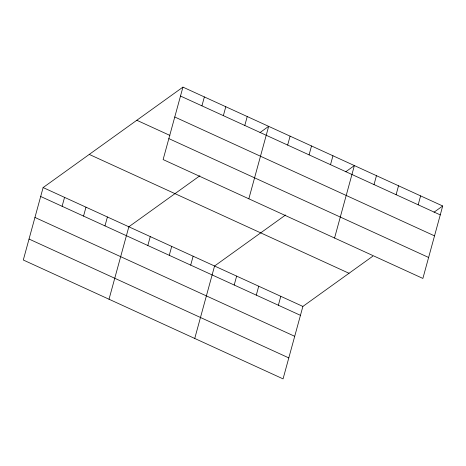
<?xml version="1.0" encoding="UTF-8"?>
<svg xmlns="http://www.w3.org/2000/svg" width="466" height="466" viewBox="0 0 466 466"><rect width="100%" height="100%" fill="white"/><g stroke="black" fill="none" stroke-linecap="round" stroke-linejoin="round"><path stroke-width="0.7" d="M182.94 87.125L163.117 159.576L422.878 278.435L442.7 205.989L182.94 87.125L43.122 187.565L23.3 260.011L283.06 378.875L302.883 306.424L372.788 256.207M62.112 206.287L64.553 197.368M83.542 216.09L85.983 207.178M104.972 225.899L107.413 216.981M109.021 299.236L128.843 226.785L199.885 175.758M147.833 245.506L150.273 236.594M201.929 105.846L204.37 96.934M169.263 255.316L171.704 246.398M223.36 115.655L225.8 106.737M190.693 265.119L193.134 256.207M244.79 125.459L247.23 116.547M194.741 338.462L214.564 266.01L285.606 214.977M248.838 198.801L268.661 126.35L260.011 132.565M234.2 285.029L236.641 276.117M287.65 145.072L290.091 136.154M256.283 295.135L258.723 286.217M309.08 154.875L311.521 145.963M278.359 305.236L280.8 296.318M330.51 164.684L332.951 155.766M334.559 238.027L354.381 165.576L345.731 171.791M374.023 184.594L376.464 175.676M396.1 194.695L398.541 185.783M418.183 204.801L420.623 195.883M434.05 212.199L442.7 205.989M180.499 96.043L440.259 214.902M174.767 117.007L434.528 235.866M136.8 120.269L169.921 135.425M168.855 138.612L428.615 257.471M89.262 154.421L349.022 273.28M43.122 187.565L302.883 306.424M40.682 196.477L300.442 315.336M34.944 217.447L294.704 336.306M29.038 239.046L288.798 357.905"/></g></svg>
